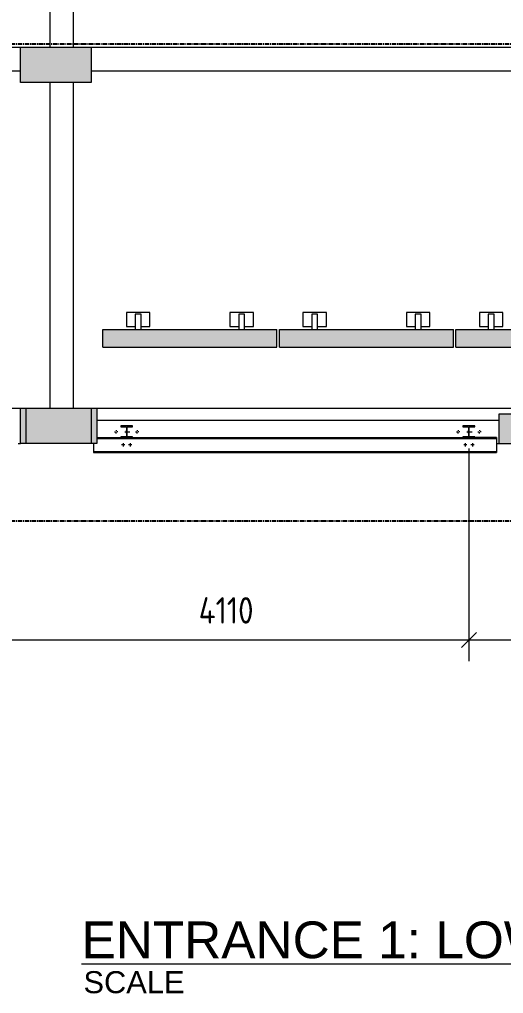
# Model space of a CAD drawing. Header units: millimetres. Extents: x -187664 to 435448, y -313239 to 299894.
# Drawn here: x 73990 to 78105, y -90021 to -81738 of the extents above; entities that cross this region are included whole.
import ezdxf

# ---------------------------------------------------------------- set-up
doc = ezdxf.new("R2010")
doc.units = ezdxf.units.MM
for name, pattern in [('CENTER', [2, 1.25, -0.25, 0.25, -0.25]), ('XKITLINE00', [0]), ('XKITLINE02', [4, 2, -2])]:
    doc.linetypes.add(name, pattern=pattern)
for name, color, linetype in [('000 - EXISTING_CONCRETE_MAIN_COLOR_1', 7, 'Continuous'), ('000 - EXISTING_PRECAST_MAIN_COLOR_1', 7, 'Continuous'), ('000 - EXISTING_STEEL-STRUCTURE_MAIN_COLOR_2', 7, 'Continuous')]:
    doc.layers.add(name, color=color, linetype=linetype)
doc.layers.add('000 - EXISTING_STEEL-STRUCTURE_DEF_SUB', color=7, linetype='Continuous', plot=False)
for name, color, linetype, lineweight in [('Part', 7, 'Continuous', 0), ('Text', 7, 'Continuous', 0), ('Z-DIMENSIONS', 7, 'Continuous', 0)]:
    doc.layers.add(name, color=color, linetype=linetype, lineweight=lineweight)
doc.styles.add('ISOCPEUR', font='isocpeur.ttf')
doc.styles.add('RomanS', font='arial.ttf', dxfattribs={"width": 0.8})

# ---------------------------------------------------------------- blocks, each defined once
blk = doc.blocks.new('*A6968')
at = {"layer": 'Part'}
blk.add_hatch(color=7, dxfattribs=at).paths.add_polyline_path([(541.438, 139.78), (541.438, 137.78), (539.438, 137.78), (539.438, 139.78)], flags=17)
blk = doc.blocks.new('*A7473')
at = {"layer": 'Part'}
blk.add_hatch(color=7, dxfattribs=at).paths.add_polyline_path([(536.51, 144.34), (536.51, 145.54), (548.35, 145.54), (548.35, 144.34)], flags=17)
blk = doc.blocks.new('*A7776')
at = {"layer": 'Part'}
blk.add_hatch(color=7, dxfattribs=at).paths.add_polyline_path([(511.718, 140.18), (511.718, 137.78), (506.918, 137.78), (506.918, 140.18)], flags=17)
blk = doc.blocks.new('*A7978')
at = {"layer": 'Part'}
blk.add_hatch(color=7, dxfattribs=at).paths.add_polyline_path([(524.51, 144.34), (524.51, 145.54), (536.35, 145.54), (536.35, 144.34)], flags=17)
blk = doc.blocks.new('*A8079')
at = {"layer": 'Part'}
blk.add_hatch(color=7, dxfattribs=at).paths.add_polyline_path([(512.51, 144.34), (512.51, 145.54), (524.35, 145.54), (524.35, 144.34)], flags=17)
blk = doc.blocks.new('*A8281')
at = {"layer": 'Part'}
blk.add_hatch(color=7, dxfattribs=at).paths.add_polyline_path([(512.088, 140.18), (512.088, 137.78), (507.288, 137.78), (507.288, 140.18)], flags=17)
blk = doc.blocks.new('*A8584')
at = {"layer": 'Part'}
blk.add_hatch(color=7, dxfattribs=at).paths.add_polyline_path([(506.918, 162.34), (506.918, 164.74), (511.718, 164.74), (511.718, 162.34)], flags=17)
blk = doc.blocks.new('*A209208')
at = {"layer": '000 - EXISTING_STEEL-STRUCTURE_DEF_SUB', "color": 7, "linetype": 'XKITLINE00', "lineweight": 0}
for p, q in [((513.794446, 138.915979), (513.730446, 138.979979)), ((513.730446, 138.979979), (513.730446, 138.979979)), ((514.154446, 138.555979), (514.106446, 138.603979)), ((514.530446, 138.179979), (514.466446, 138.243979))]:
    blk.add_line(p, q, dxfattribs=at)
blk = doc.blocks.new('*A211210')
at = {"layer": '000 - EXISTING_STEEL-STRUCTURE_DEF_SUB', "color": 7, "linetype": 'XKITLINE00', "lineweight": 0}
for p, q in [((537.062408, 138.915979), (536.998408, 138.979979)), ((537.422408, 138.555979), (537.374408, 138.603979)), ((537.798408, 138.179979), (537.734408, 138.243979))]:
    blk.add_line(p, q, dxfattribs=at)
blk = doc.blocks.new('*A21342054')
at = {"layer": '000 - EXISTING_CONCRETE_MAIN_COLOR_1', "color": 7, "linetype": 'XKITLINE00', "lineweight": 0}
for p, q in [((511.718427, 164.739977), (556.950427, 164.739977)), ((511.718427, 163.139977), (556.950427, 163.139977)), ((508.91841, 140.179979), (508.91841, 162.339977)), ((510.51841, 140.179979), (510.51841, 162.339977)), ((512.088404, 139.379979), (539.438408, 139.379979)), ((539.278406, 137.779979), (539.438408, 137.779979))]:
    blk.add_line(p, q, dxfattribs=at)
blk = doc.blocks.new('*A21362056')
at = {"layer": '000 - EXISTING_CONCRETE_MAIN_COLOR_1', "color": 7, "linetype": 'XKITLINE00', "lineweight": 0}
blk.add_line((512.088404, 140.179978), (636.798426, 140.179978), dxfattribs=at)
blk = doc.blocks.new('*A21372057')
at = {"layer": '000 - EXISTING_CONCRETE_MAIN_COLOR_1', "color": 7, "linetype": 'XKITLINE00', "lineweight": 0}
for p, q in [((490.550408, 140.179979), (506.918408, 140.179979)), ((512.088404, 140.179979), (636.798426, 140.179979)), ((506.758408, 137.779979), (506.918408, 137.779979))]:
    blk.add_line(p, q, dxfattribs=at)
blk = doc.blocks.new('*A21932113')
at = {"layer": 'Part', "color": 7, "linetype": 'XKITLINE00', "lineweight": 0}
for p, q in [((541.438408, 139.779979), (539.438408, 139.779979)), ((539.438408, 139.779979), (539.438408, 137.779979)), ((541.438408, 137.779979), (541.438408, 139.779979)), ((539.438408, 137.779979), (541.438408, 137.779979))]:
    blk.add_line(p, q, dxfattribs=at)
blk = doc.blocks.new('*A21982118')
at = {"layer": 'Part', "color": 7, "linetype": 'XKITLINE00', "lineweight": 0}
for p, q in [((536.510432, 144.339983), (536.510432, 145.539983)), ((536.510432, 145.539983), (548.350432, 145.539983)), ((548.350432, 144.339983), (548.350432, 145.539983)), ((536.510432, 144.339983), (548.350432, 144.339983))]:
    blk.add_line(p, q, dxfattribs=at)
blk = doc.blocks.new('*A22022122')
at = {"layer": '000 - EXISTING_PRECAST_MAIN_COLOR_1', "color": 7, "linetype": 'XKITLINE00', "lineweight": 0}
for p, q in [((539.710432, 146.699982), (538.110432, 146.699982)), ((538.110432, 146.699982), (538.110432, 145.739982)), ((539.710432, 145.739982), (539.710432, 146.699982)), ((538.110432, 145.739982), (538.710432, 145.739982)), ((539.110432, 145.739982), (539.710432, 145.739982))]:
    blk.add_line(p, q, dxfattribs=at)
blk = doc.blocks.new('*A22052125')
at = {"layer": '000 - EXISTING_PRECAST_MAIN_COLOR_1', "color": 7, "linetype": 'XKITLINE00', "lineweight": 0}
for p, q in [((539.110432, 146.578737), (538.710432, 146.578737)), ((538.710432, 146.578737), (538.710432, 145.539983)), ((539.110432, 145.539983), (539.110432, 146.578737))]:
    blk.add_line(p, q, dxfattribs=at)
blk = doc.blocks.new('*A22062126')
at = {"layer": '000 - EXISTING_PRECAST_MAIN_COLOR_1', "color": 7, "linetype": 'XKITLINE00', "lineweight": 0}
for p, q in [((534.750432, 146.699982), (533.150432, 146.699982)), ((533.150432, 146.699982), (533.150432, 145.739982)), ((534.750432, 145.739982), (534.750432, 146.699982)), ((533.150432, 145.739982), (533.750432, 145.739982)), ((534.150432, 145.739982), (534.750432, 145.739982))]:
    blk.add_line(p, q, dxfattribs=at)
blk = doc.blocks.new('*A22072127')
at = {"layer": '000 - EXISTING_PRECAST_MAIN_COLOR_1', "color": 7, "linetype": 'XKITLINE00', "lineweight": 0}
for p, q in [((534.150432, 146.578737), (533.750432, 146.578737)), ((533.750432, 146.578737), (533.750432, 145.539983)), ((534.150432, 145.539983), (534.150432, 146.578737))]:
    blk.add_line(p, q, dxfattribs=at)
blk = doc.blocks.new('*A22372157')
at = {"layer": '000 - EXISTING_STEEL-STRUCTURE_MAIN_COLOR_2', "color": 7, "linetype": 'XKITLINE00', "lineweight": 0}
for p, q in [((512.088404, 138.179983), (513.730446, 138.180017)), ((512.088404, 138.115983), (539.278399, 138.116539)), ((514.530446, 138.180033), (536.998408, 138.180492)), ((539.278398, 138.180539), (537.798408, 138.180509)), ((539.278398, 138.180539), (539.278418, 137.180539)), ((511.870406, 137.779979), (511.870418, 137.179979)), ((511.870417, 137.243979), (539.278417, 137.244539)), ((511.870418, 137.179979), (539.278418, 137.180539))]:
    blk.add_line(p, q, dxfattribs=at)
blk = doc.blocks.new('*A22382158')
at = {"layer": '000 - EXISTING_STEEL-STRUCTURE_DEF_SUB', "color": 7, "linetype": 'XKITLINE00', "lineweight": 0}
for p, q in [((514.530446, 138.979979), (513.730446, 138.979979)), ((513.730446, 138.979979), (513.730446, 138.915979)), ((513.730446, 138.915979), (514.106446, 138.915979)), ((514.106446, 138.915979), (514.106446, 138.243979)), ((514.154446, 138.915979), (514.530446, 138.915979)), ((514.154446, 138.243979), (514.154446, 138.915979)), ((514.530446, 138.915979), (514.530446, 138.979979)), ((514.106446, 138.243979), (513.730446, 138.243979)), ((513.730446, 138.243979), (513.730446, 138.179979)), ((513.730446, 138.179979), (514.530446, 138.179979)), ((514.530446, 138.243979), (514.154446, 138.243979)), ((514.530446, 138.179979), (514.530446, 138.243979))]:
    blk.add_line(p, q, dxfattribs=at)
blk = doc.blocks.new('*A22402160')
at = {"layer": '000 - EXISTING_STEEL-STRUCTURE_DEF_SUB', "color": 7, "linetype": 'XKITLINE00', "lineweight": 0}
for p, q in [((537.798408, 138.979979), (536.998408, 138.979979)), ((536.998408, 138.979979), (536.998408, 138.915979)), ((536.998408, 138.915979), (537.374408, 138.915979)), ((537.374408, 138.915979), (537.374408, 138.243979)), ((537.422408, 138.915979), (537.798408, 138.915979)), ((537.422408, 138.243979), (537.422408, 138.915979)), ((537.798408, 138.915979), (537.798408, 138.979979)), ((537.374408, 138.243979), (536.998408, 138.243979)), ((536.998408, 138.243979), (536.998408, 138.179979)), ((536.998408, 138.179979), (537.798408, 138.179979)), ((537.798408, 138.243979), (537.422408, 138.243979)), ((537.798408, 138.179979), (537.798408, 138.243979))]:
    blk.add_line(p, q, dxfattribs=at)
blk = doc.blocks.new('*A22432163')
at = {"layer": 'Part', "color": 7, "linetype": 'XKITLINE00', "lineweight": 0}
for p, q in [((507.288404, 140.179979), (512.088404, 140.179979)), ((507.288404, 137.779979), (507.288404, 140.179979)), ((512.088404, 140.179979), (512.088404, 137.779979)), ((512.088404, 137.779979), (507.288404, 137.779979))]:
    blk.add_line(p, q, dxfattribs=at)
blk = doc.blocks.new('*A22442164')
at = {"layer": 'Part', "color": 7, "linetype": 'XKITLINE00', "lineweight": 0}
for p, q in [((506.918408, 140.179979), (511.718408, 140.179979)), ((506.918408, 137.779979), (506.918408, 140.179979)), ((511.718408, 140.179979), (511.718408, 137.779979)), ((511.718408, 137.779979), (506.918408, 137.779979))]:
    blk.add_line(p, q, dxfattribs=at)
blk = doc.blocks.new('*A22522172')
at = {"layer": 'Part', "color": 7, "linetype": 'XKITLINE00', "lineweight": 0}
for p, q in [((524.510432, 144.339983), (524.510432, 145.539983)), ((524.510432, 145.539983), (536.350432, 145.539983)), ((536.350432, 144.339983), (536.350432, 145.539983)), ((524.510432, 144.339983), (536.350432, 144.339983))]:
    blk.add_line(p, q, dxfattribs=at)
blk = doc.blocks.new('*A22532173')
at = {"layer": 'Part', "color": 7, "linetype": 'XKITLINE00', "lineweight": 0}
for p, q in [((512.510432, 144.339983), (512.510432, 145.539983)), ((512.510432, 145.539983), (524.350432, 145.539983)), ((524.350432, 144.339983), (524.350432, 145.539983)), ((512.510432, 144.339983), (524.350432, 144.339983))]:
    blk.add_line(p, q, dxfattribs=at)
blk = doc.blocks.new('*A22632183')
at = {"layer": '000 - EXISTING_PRECAST_MAIN_COLOR_1', "color": 7, "linetype": 'XKITLINE00', "lineweight": 0}
for p, q in [((515.710432, 146.699982), (514.110432, 146.699982)), ((514.110432, 146.699982), (514.110432, 145.739982)), ((515.710432, 145.739982), (515.710432, 146.699982)), ((514.110432, 145.739982), (514.710432, 145.739982)), ((515.110432, 145.739982), (515.710432, 145.739982))]:
    blk.add_line(p, q, dxfattribs=at)
blk = doc.blocks.new('*A22642184')
at = {"layer": '000 - EXISTING_PRECAST_MAIN_COLOR_1', "color": 7, "linetype": 'XKITLINE00', "lineweight": 0}
for p, q in [((515.110432, 146.578737), (514.710432, 146.578737)), ((514.710432, 146.578737), (514.710432, 145.539983)), ((515.110432, 145.539983), (515.110432, 146.578737))]:
    blk.add_line(p, q, dxfattribs=at)
blk = doc.blocks.new('*A22652185')
at = {"layer": '000 - EXISTING_PRECAST_MAIN_COLOR_1', "color": 7, "linetype": 'XKITLINE00', "lineweight": 0}
for p, q in [((527.710432, 146.699982), (526.110432, 146.699982)), ((526.110432, 146.699982), (526.110432, 145.739982)), ((527.710432, 145.739982), (527.710432, 146.699982)), ((526.110432, 145.739982), (526.710432, 145.739982)), ((527.110432, 145.739982), (527.710432, 145.739982))]:
    blk.add_line(p, q, dxfattribs=at)
blk = doc.blocks.new('*A22662186')
at = {"layer": '000 - EXISTING_PRECAST_MAIN_COLOR_1', "color": 7, "linetype": 'XKITLINE00', "lineweight": 0}
for p, q in [((527.110432, 146.578737), (526.710432, 146.578737)), ((526.710432, 146.578737), (526.710432, 145.539983)), ((527.110432, 145.539983), (527.110432, 146.578737))]:
    blk.add_line(p, q, dxfattribs=at)
blk = doc.blocks.new('*A22672187')
at = {"layer": '000 - EXISTING_PRECAST_MAIN_COLOR_1', "color": 7, "linetype": 'XKITLINE00', "lineweight": 0}
for p, q in [((522.750432, 146.699982), (521.150432, 146.699982)), ((521.150432, 146.699982), (521.150432, 145.739982)), ((522.750432, 145.739982), (522.750432, 146.699982)), ((521.150432, 145.739982), (521.750432, 145.739982)), ((522.150432, 145.739982), (522.750432, 145.739982))]:
    blk.add_line(p, q, dxfattribs=at)
blk = doc.blocks.new('*A22682188')
at = {"layer": '000 - EXISTING_PRECAST_MAIN_COLOR_1', "color": 7, "linetype": 'XKITLINE00', "lineweight": 0}
for p, q in [((522.150432, 146.578737), (521.750432, 146.578737)), ((521.750432, 146.578737), (521.750432, 145.539983)), ((522.150432, 145.539983), (522.150432, 146.578737))]:
    blk.add_line(p, q, dxfattribs=at)
blk = doc.blocks.new('*A22702190')
at = {"layer": '000 - EXISTING_STEEL-STRUCTURE_DEF_SUB'}
for points in [[(537.213, 137.69), (537.21, 137.679), (537.205, 137.669), (537.198, 137.661), (537.19, 137.654), (537.18, 137.649), (537.169, 137.646), (537.158, 137.645), (537.147, 137.646), (537.137, 137.649), (537.127, 137.654), (537.119, 137.661), (537.112, 137.669), (537.107, 137.679), (537.103, 137.69), (537.102, 137.701), (537.103, 137.711), (537.107, 137.722), (537.112, 137.732), (537.119, 137.74), (537.127, 137.747), (537.137, 137.752), (537.147, 137.755), (537.158, 137.757), (537.169, 137.755), (537.18, 137.752), (537.19, 137.747), (537.198, 137.74), (537.205, 137.732), (537.21, 137.722), (537.213, 137.711), (537.214, 137.701)], [(537.693, 137.69), (537.69, 137.679), (537.685, 137.669), (537.678, 137.661), (537.67, 137.654), (537.66, 137.649), (537.649, 137.646), (537.638, 137.645), (537.627, 137.646), (537.617, 137.649), (537.607, 137.654), (537.599, 137.661), (537.592, 137.669), (537.587, 137.679), (537.583, 137.69), (537.582, 137.701), (537.583, 137.711), (537.587, 137.722), (537.592, 137.732), (537.599, 137.74), (537.607, 137.747), (537.617, 137.752), (537.627, 137.755), (537.638, 137.757), (537.649, 137.755), (537.66, 137.752), (537.67, 137.747), (537.678, 137.74), (537.685, 137.732), (537.69, 137.722), (537.693, 137.711), (537.694, 137.701)]]:
    blk.add_hatch(color=7, dxfattribs=at).paths.add_polyline_path(points, flags=17)
at = {"layer": '000 - EXISTING_STEEL-STRUCTURE_DEF_SUB', "color": 7, "linetype": 'XKITLINE00', "lineweight": 0}
for p, q in [((537.27, 137.701), (537.046, 137.701)), ((537.158, 137.813), (537.158, 137.589)), ((537.75, 137.701), (537.526, 137.701)), ((537.638, 137.813), (537.638, 137.589))]:
    blk.add_line(p, q, dxfattribs=at)
blk = doc.blocks.new('*A22712191')
at = {"layer": '000 - EXISTING_STEEL-STRUCTURE_DEF_SUB', "color": 7, "linetype": 'XKITLINE00', "lineweight": 0}
for p, q in [((536.566408, 138.579979), (536.641, 138.579979)), ((536.678408, 138.691979), (536.678408, 138.617387)), ((536.678408, 138.467979), (536.678408, 138.542571)), ((536.790408, 138.579979), (536.715816, 138.579979)), ((538.006408, 138.579979), (538.081, 138.579979)), ((538.118408, 138.691979), (538.118408, 138.617387)), ((538.118408, 138.467979), (538.118408, 138.542571)), ((538.230408, 138.579979), (538.155816, 138.579979))]:
    blk.add_line(p, q, dxfattribs=at)
blk = doc.blocks.new('*A22722192')
at = {"layer": '000 - EXISTING_STEEL-STRUCTURE_DEF_SUB', "color": 7, "linetype": 'XKITLINE02', "lineweight": 0}
for p, q in [((537.271048, 138.580005), (537.614408, 138.580005)), ((537.334408, 138.636005), (537.374408, 138.636005)), ((537.334408, 138.524005), (537.374408, 138.524005)), ((537.374408, 138.636005), (537.422408, 138.636005)), ((537.374408, 138.524005), (537.422408, 138.524005))]:
    blk.add_line(p, q, dxfattribs=at)
blk = doc.blocks.new('*A22882208')
at = {"layer": '000 - EXISTING_STEEL-STRUCTURE_DEF_SUB', "color": 7, "linetype": 'XKITLINE02', "lineweight": 0}
for p, q in [((514.003086, 138.580005), (514.346446, 138.580005)), ((514.066446, 138.636005), (514.106446, 138.636005)), ((514.066446, 138.524005), (514.106446, 138.524005)), ((514.106446, 138.636005), (514.154446, 138.636005)), ((514.106446, 138.524005), (514.154446, 138.524005))]:
    blk.add_line(p, q, dxfattribs=at)
blk = doc.blocks.new('*A22892209')
at = {"layer": '000 - EXISTING_STEEL-STRUCTURE_DEF_SUB', "color": 7, "linetype": 'XKITLINE00', "lineweight": 0}
for p, q in [((513.298446, 138.579979), (513.373038, 138.579979)), ((513.410446, 138.691979), (513.410446, 138.617387)), ((513.410446, 138.467979), (513.410446, 138.542571)), ((513.522446, 138.579979), (513.447854, 138.579979)), ((514.738446, 138.579979), (514.813038, 138.579979)), ((514.850446, 138.691979), (514.850446, 138.617387)), ((514.850446, 138.467979), (514.850446, 138.542571)), ((514.962446, 138.579979), (514.887854, 138.579979))]:
    blk.add_line(p, q, dxfattribs=at)
blk = doc.blocks.new('*A22912211')
at = {"layer": '000 - EXISTING_STEEL-STRUCTURE_DEF_SUB'}
for points in [[(513.945, 137.689), (513.942, 137.679), (513.937, 137.669), (513.93, 137.66), (513.922, 137.653), (513.912, 137.648), (513.901, 137.645), (513.89, 137.644), (513.88, 137.645), (513.869, 137.648), (513.859, 137.653), (513.851, 137.66), (513.844, 137.669), (513.839, 137.679), (513.836, 137.689), (513.834, 137.7), (513.836, 137.711), (513.839, 137.721), (513.844, 137.731), (513.851, 137.74), (513.859, 137.747), (513.869, 137.752), (513.88, 137.755), (513.89, 137.756), (513.901, 137.755), (513.912, 137.752), (513.922, 137.747), (513.93, 137.74), (513.937, 137.731), (513.942, 137.721), (513.945, 137.711), (513.946, 137.7)], [(514.425, 137.689), (514.422, 137.679), (514.417, 137.669), (514.41, 137.66), (514.402, 137.653), (514.392, 137.648), (514.381, 137.645), (514.37, 137.644), (514.36, 137.645), (514.349, 137.648), (514.339, 137.653), (514.331, 137.66), (514.324, 137.669), (514.319, 137.679), (514.316, 137.689), (514.314, 137.7), (514.316, 137.711), (514.319, 137.721), (514.324, 137.731), (514.331, 137.74), (514.339, 137.747), (514.349, 137.752), (514.36, 137.755), (514.37, 137.756), (514.381, 137.755), (514.392, 137.752), (514.402, 137.747), (514.41, 137.74), (514.417, 137.731), (514.422, 137.721), (514.425, 137.711), (514.426, 137.7)]]:
    blk.add_hatch(color=7, dxfattribs=at).paths.add_polyline_path(points, flags=17)
at = {"layer": '000 - EXISTING_STEEL-STRUCTURE_DEF_SUB', "color": 7, "linetype": 'XKITLINE00', "lineweight": 0}
for p, q in [((514.002, 137.7), (513.778, 137.7)), ((513.89, 137.812), (513.89, 137.588)), ((514.482, 137.7), (514.258, 137.7)), ((514.37, 137.812), (514.37, 137.588))]:
    blk.add_line(p, q, dxfattribs=at)
blk = doc.blocks.new('*A23242244')
at = {"layer": 'Part', "color": 7, "linetype": 'XKITLINE00', "lineweight": 0}
for p, q in [((506.918427, 164.739977), (511.718427, 164.739977)), ((506.918427, 162.339977), (506.918427, 164.739977)), ((511.718427, 164.739977), (511.718427, 162.339977)), ((511.718427, 162.339977), (506.918427, 162.339977))]:
    blk.add_line(p, q, dxfattribs=at)
blk = doc.blocks.new('*A23392259')
at = {"layer": '000 - EXISTING_CONCRETE_MAIN_COLOR_1', "color": 7, "linetype": 'XKITLINE00', "lineweight": 0}
for p, q in [((508.918408, 164.739977), (508.918408, 179.699934)), ((510.518408, 164.739977), (510.518408, 179.699934))]:
    blk.add_line(p, q, dxfattribs=at)
blk = doc.blocks.new('*A23412261')
at = {"layer": '000 - EXISTING_CONCRETE_MAIN_COLOR_1', "color": 7, "linetype": 'XKITLINE00', "lineweight": 0}
for p, q in [((442.008418, 164.739977), (488.150427, 164.739977)), ((492.950427, 164.739977), (506.918427, 164.739977)), ((442.008418, 163.139977), (488.150427, 163.139977)), ((492.950427, 163.139977), (506.918427, 163.139977))]:
    blk.add_line(p, q, dxfattribs=at)
blk = doc.blocks.new('*A29482857')
at = {"layer": 'Z-DIMENSIONS', "color": 7, "linetype": 'XKITLINE00', "lineweight": 0}
for p, q in [((504.518408, 138.299979), (504.518408, 122.980102)), ((537.398408, 137.439979), (537.398408, 122.980102)), ((505.027525, 124.929219), (504.009291, 123.910985)), ((537.907525, 124.929219), (536.889291, 123.910985)), ((504.518408, 124.420102), (537.398408, 124.420102))]:
    blk.add_line(p, q, dxfattribs=at)
at = {"layer": 'Z-DIMENSIONS', "color": 7}
for p in [(504.518408, 124.420102), (537.398408, 124.420102)]:
    blk.add_point(p, dxfattribs=at)
at = {"layer": 'Z-DIMENSIONS', "color": 7, "style": 'ISOCPEUR', "width": 0.85}
blk.add_text('4110', height=1.8, dxfattribs=at).set_placement((519.024814, 125.530102))
blk = doc.blocks.new('*A29542863')
at = {"layer": 'Z-DIMENSIONS', "color": 7, "linetype": 'XKITLINE00', "lineweight": 0}
for p, q in [((537.398408, 137.439979), (537.398408, 122.980102)), ((541.198427, 131.515952), (541.198427, 122.980102)), ((537.907525, 124.929219), (536.889291, 123.910985)), ((541.707544, 124.929219), (540.68931, 123.910985)), ((537.398408, 124.420102), (541.198427, 124.420102)), ((541.198427, 124.420102), (545.951552, 124.420102)), ((541.198427, 124.420102), (545.951552, 124.420102))]:
    blk.add_line(p, q, dxfattribs=at)
at = {"layer": 'Z-DIMENSIONS', "color": 7}
for p in [(537.398408, 124.420102), (541.198427, 124.420102)]:
    blk.add_point(p, dxfattribs=at)
at = {"layer": 'Z-DIMENSIONS', "color": 7, "style": 'ISOCPEUR', "width": 0.85}
blk.add_text('475', height=1.8, dxfattribs=at).set_placement((541.873427, 125.530102))

msp = doc.modelspace()

# ---------------------------------------------------------------- linework, layer by layer
at = {"color": 7, "linetype": 'CENTER', "ltscale": 30}
for p, q in [((63655.78, -81943.924), (94680.128, -81943.924)), ((63655.78, -86001.924), (94674.183, -86001.924))]:
    msp.add_line(p, q, dxfattribs=at)
at = {"layer": 'Text', "color": 7}
msp.add_line((74517.509, -89767.175), (84517.517, -89767.175), dxfattribs=at)

# ---------------------------------------------------------------- block references
at = {"color": 7, "lineweight": 0, "xscale": 125, "yscale": 125, "zscale": 125}
for name in ['*A23392259', '*A23412261', '*A8584', '*A23242244', '*A21342054', '*A21362056', '*A22632183', '*A22672187', '*A22652185', '*A22062126', '*A22022122', '*A22642184', '*A22682188', '*A22662186', '*A22072127', '*A22052125', '*A8079', '*A22532173', '*A7978', '*A22522172', '*A7473', '*A21982118', '*A21372057', '*A7776', '*A22442164', '*A8281', '*A22432163', '*A6968', '*A21932113', '*A22892209', '*A209208', '*A22382158', '*A22712191', '*A211210', '*A22402160', '*A29482857', '*A22372157', '*A22882208', '*A22722192', '*A22912211', '*A29542863', '*A22702190']:
    msp.add_blockref(name, (10635.486, -102566.418), dxfattribs=at)

# ---------------------------------------------------------------- texts
at = {"color": 7, "style": 'RomanS'}
msp.add_text('ENTRANCE 1: LOWER ROOF LEVEL EL.+109.750', height=312.5, dxfattribs=at).set_placement((74517.509, -89720.796))
at = {"layer": 'Text', "color": 7, "style": 'RomanS'}
msp.add_text('SCALE', height=187.5, dxfattribs=at).set_placement((74534.074, -90018.327))

doc.saveas('drawing.dxf')
